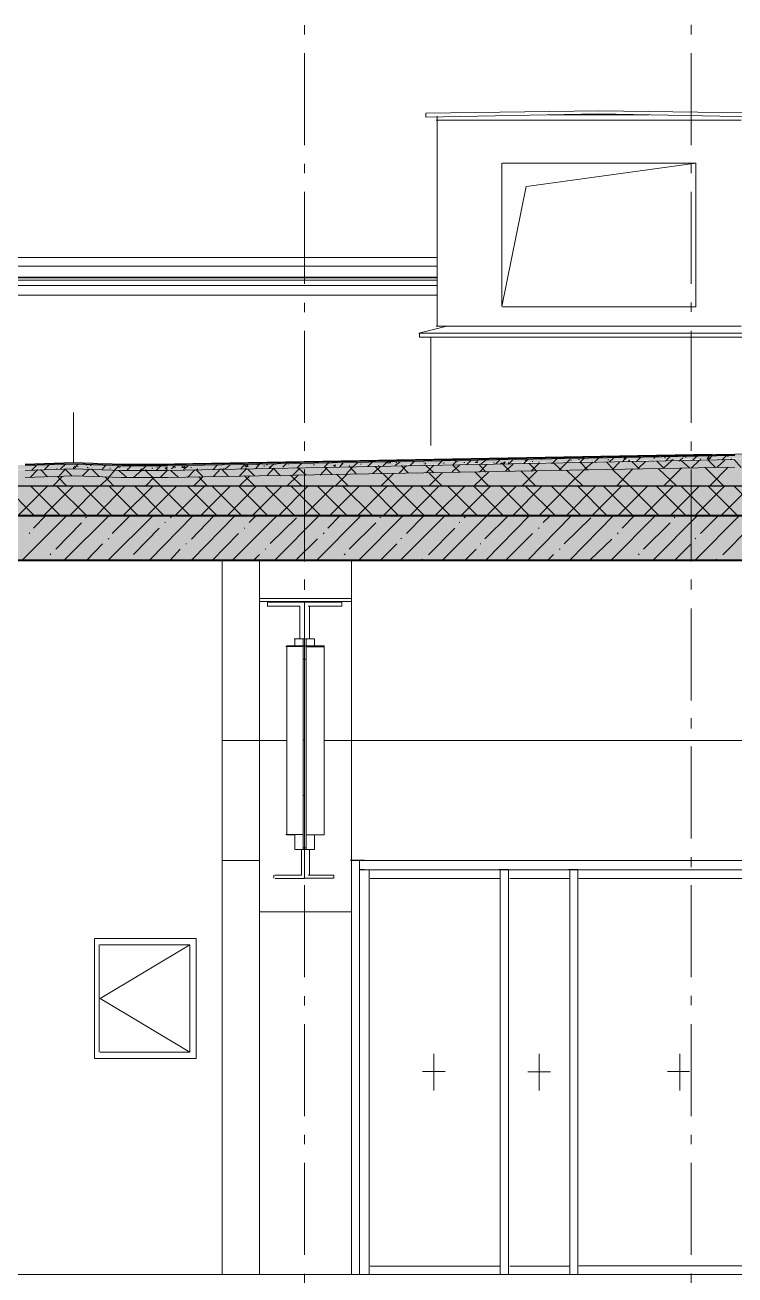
# Model space of a CAD drawing. Header units: millimetres. Extents: x -135211 to 49383, y -8033 to 228499.
# Drawn here: x -33666 to -29813, y 57053 to 63838 of the extents above; entities that cross this region are included whole.
import ezdxf

# ---------------------------------------------------------------- set-up
doc = ezdxf.new("R2010")
doc.units = ezdxf.units.MM
doc.layers.add('PDF _Геометрия', color=7, linetype='Continuous', true_color=0x1d1d1d)
doc.layers.add('PDF _Сплошная заливка', color=7, linetype='Continuous', true_color=0xffffff)

msp = doc.modelspace()

# ---------------------------------------------------------------- hatches: boundary and pattern name
at = {"layer": 'PDF _Сплошная заливка', "transparency": 33554559}
h = msp.add_hatch(color=256, dxfattribs=at)
h.paths.add_polyline_path([(-42196.6, 61619.7), (-42196.6, 61594.3), (-41993.4, 61594.3), (-41587.1, 61585.8), (-41388.1, 61581.6), (-40778.6, 61568.9), (-40579.6, 61564.7), (-39970, 61552), (-39771.1, 61547.7), (-39364.7, 61539.3), (-39165.8, 61535), (-38556.2, 61522.3), (-38357.2, 61518.1), (-37747.7, 61505.4), (-37548.7, 61501.2), (-36939.2, 61488.5), (-36740.2, 61484.2), (-36333.8, 61475.8), (-36134.9, 61471.5), (-35525.3, 61458.8), (-35326.4, 61454.6), (-34716.8, 61441.9), (-34517.8, 61437.7), (-34111.5, 61429.2), (-33620.4, 61425), (-33620.4, 61429.2), (-33273.3, 61429.2), (-33142.1, 61425), (-32896.6, 61420.7), (-32896.6, 61425), (-29442.4, 61492.7), (-29239.2, 61496.9), (-29040.2, 61501.2), (-28837.1, 61505.4), (-28638.1, 61509.6), (-28434.9, 61513.9), (-28236, 61518.1), (-28032.8, 61522.3), (-27833.8, 61526.6), (-27630.6, 61530.8), (-27431.7, 61535), (-27228.5, 61539.3), (-27029.5, 61543.5), (-26830.6, 61543.5), (-26830.6, 61564.7), (-27033.8, 61564.7), (-27863.5, 61547.7), (-28066.6, 61543.5), (-28896.3, 61526.6), (-29099.5, 61522.3), (-30136.6, 61501.2), (-30365.2, 61496.9), (-31529.3, 61475.8), (-31757.9, 61471.5), (-32922, 61450.4), (-33142.1, 61446.1), (-33142.1, 61450.4), (-33273.3, 61454.6), (-33535.8, 61454.6), (-33667, 61450.4), (-33912.5, 61446.1), (-33912.5, 61450.4), (-34111.5, 61454.6), (-34517.8, 61463.1), (-34716.8, 61467.3), (-35326.4, 61480), (-35525.3, 61484.2), (-36134.9, 61496.9), (-36333.8, 61501.2), (-36740.2, 61509.6), (-36939.2, 61513.9), (-37548.7, 61526.6), (-37747.7, 61530.8), (-38357.2, 61543.5), (-38556.2, 61547.7), (-39165.8, 61560.4), (-39364.7, 61564.7), (-39771.1, 61573.1), (-39970, 61577.4), (-40579.6, 61590.1), (-40778.6, 61594.3), (-41388.1, 61607), (-41587.1, 61611.2), (-41993.4, 61619.7)])
h.paths.add_polyline_path([(-47847.8, 61746.7), (-50231.8, 61796.3), (-50483, 61796.3), (-50483, 61772.1), (-50281.8, 61772.1), (-49469, 61755.1), (-49261.6, 61750.9), (-48245.7, 61729.7), (-47648.8, 61717), (-47648.8, 61742.4)])
h = msp.add_hatch(color=256, dxfattribs=at)
h.paths.add_polyline_path([(-42196.6, 61594.3), (-42196.6, 61552), (-41989.2, 61552), (-39500.2, 61501.2), (-39297, 61496.9), (-36807.9, 61446.1), (-36604.7, 61441.9), (-34115.7, 61391.1), (-33912.5, 61386.9), (-33620.4, 61382.6), (-33620.4, 61386.9), (-33510.4, 61391.1), (-33273.3, 61391.1), (-33146.3, 61386.9), (-32896.6, 61382.6), (-32896.6, 61386.9), (-32663.8, 61391.1), (-32435.2, 61395.3), (-32202.4, 61399.6), (-31745.2, 61408), (-31512.4, 61412.3), (-31283.8, 61416.5), (-31051, 61420.7), (-30593.8, 61429.2), (-30361, 61433.4), (-30132.4, 61437.7), (-29899.6, 61441.9), (-29442.4, 61450.4), (-29239.2, 61454.6), (-29040.2, 61458.8), (-28837.1, 61463.1), (-28638.1, 61467.3), (-28434.9, 61471.5), (-28236, 61475.8), (-28032.8, 61480), (-27833.8, 61484.2), (-27630.6, 61488.5), (-27431.7, 61492.7), (-27228.5, 61496.9), (-27029.5, 61501.2), (-26830.6, 61501.2), (-26830.6, 61543.5), (-27021.1, 61543.5), (-30136.6, 61475.8), (-30365.2, 61471.5), (-31529.3, 61450.4), (-31757.9, 61446.1), (-32922, 61425), (-33142.1, 61420.7), (-33142.1, 61425), (-33273.3, 61429.2), (-33535.8, 61429.2), (-33667, 61425), (-33912.5, 61420.7), (-33912.5, 61425), (-34111.5, 61429.2), (-34517.8, 61437.7), (-34716.8, 61441.9), (-35326.4, 61454.6), (-35525.3, 61458.8), (-36134.9, 61471.5), (-36333.8, 61475.8), (-36740.2, 61484.2), (-36939.2, 61488.5), (-37548.7, 61501.2), (-37747.7, 61505.4), (-38357.2, 61518.1), (-38556.2, 61522.3), (-39165.8, 61535), (-39364.7, 61539.3), (-39771.1, 61547.7), (-39970, 61552), (-40579.6, 61564.7), (-40778.6, 61568.9), (-41388.1, 61581.6), (-41587.1, 61585.8), (-41993.4, 61594.3)])
h.paths.add_polyline_path([(-47847.8, 61721.3), (-50232.2, 61771), (-50483, 61771), (-50483, 61734), (-50298.7, 61734), (-49367.4, 61712.8), (-49177, 61708.6), (-48245.7, 61687.4), (-47648.8, 61674.7), (-47648.8, 61717)])
h = msp.add_hatch(color=256, dxfattribs=at)
h.paths.add_polyline_path([(-42196.6, 61552), (-42196.6, 61336.1), (-26830.6, 61336.1), (-26830.6, 61501.2), (-27033.8, 61501.2), (-27863.5, 61484.2), (-28066.6, 61480), (-28896.3, 61463.1), (-29099.5, 61458.8), (-30136.6, 61437.7), (-30365.2, 61433.4), (-31529.3, 61412.3), (-31757.9, 61408), (-32922, 61386.9), (-33146.3, 61382.6), (-33146.3, 61386.9), (-33273.3, 61391.1), (-33535.8, 61391.1), (-33667, 61386.9), (-33912.5, 61382.6), (-33912.5, 61386.9), (-34115.7, 61391.1), (-36604.7, 61441.9), (-36807.9, 61446.1), (-39297, 61496.9), (-39500.2, 61501.2), (-41989.2, 61552)])
h.paths.add_polyline_path([(-49917.7, 61725.5), (-50250.5, 61732.9), (-50483, 61732.9), (-50483, 61336.1), (-47648.8, 61336.1), (-47648.8, 61674.7), (-47835.1, 61679), (-48216.1, 61687.4), (-48402.3, 61691.6), (-48973.8, 61704.3), (-49160, 61708.6), (-49731.5, 61721.3)])
h = msp.add_hatch(color=256, dxfattribs=at)
h.paths.add_polyline_path([(-47648.8, 61175.2), (-47648.8, 61335.9), (-50648.6, 61335.9), (-50648.6, 61175.2)])
h.paths.add_polyline_path([(-26648.6, 61175.2), (-26648.6, 61335.9), (-42196.6, 61335.9), (-42196.6, 61175.2)])
h = msp.add_hatch(color=256, dxfattribs=at)
h.paths.add_polyline_path([(-89594.3, 60933.9), (-89594.3, 61174.9), (-103546, 61174.9), (-103546, 60933.9)])
h.paths.add_polyline_path([(146.8, 60933.9), (146.8, 61174.9), (-22999.7, 61174.9), (-22999.7, 60933.9)])
h.paths.add_polyline_path([(-23351, 60933.9), (-23351, 61174.9), (-26352.2, 61174.9), (-26352.2, 60933.9)])
h.paths.add_polyline_path([(-26398.8, 60933.9), (-26398.8, 61174.9), (-44097.3, 61174.9), (-44097.3, 60933.9)])
h.paths.add_polyline_path([(-45350.3, 60933.9), (-45350.3, 61174.9), (-51128.4, 61174.9), (-51128.4, 60933.9)])
h.paths.add_polyline_path([(-77398.8, 60933.9), (-77398.8, 61174.9), (-79396.8, 61174.9), (-79396.8, 60933.9)])
h.paths.add_polyline_path([(-82897.6, 60933.9), (-82897.6, 61174.9), (-86097.8, 61174.9), (-86097.8, 60933.9)])

# ---------------------------------------------------------------- linework, layer by layer
at = {"layer": 'PDF _Геометрия', "color": 7, "lineweight": 9}
for points in [[(-32148.3, 63786.6), (-32148.3, 63837.4)], [(-30051.3, 63786.9), (-30051.3, 63837.8)], [(-32148.3, 63185.5), (-32148.3, 63685)], [(-30051.3, 63185.9), (-30051.3, 63685.4)], [(-31491, 63359), (-30551.4, 63371.6)], [(-30552.5, 63371.8), (-29612.6, 63359.1), (-29612.6, 63337.9), (-30552.5, 63354.8)], [(-30551.4, 63354.7), (-31491, 63337.8)], [(-31490.2, 63337.6), (-31490.2, 63358.8)], [(-29779.3, 63321.1), (-31434.1, 63321.1)], [(-31428.8, 63342.1), (-31428.8, 63321)], [(-31428.8, 63320.5), (-31428.8, 62202.8)], [(-30825.6, 63350.9), (-30279.4, 63350.9)], [(-32148.3, 63033.1), (-32148.3, 63083.9)], [(-30943.5, 62960.8), (-30024.9, 63087.8), (-31074.5, 63087.8), (-30024.9, 63087.8), (-30024.9, 62308.9), (-31074.5, 62308.9), (-30024.9, 62308.9), (-30024.9, 63087.8)], [(-30051.3, 63033.5), (-30051.3, 63084.2)], [(-32148.3, 62432), (-32148.3, 62931.5)], [(-31077.3, 62309.2), (-30946.2, 62961.2)], [(-30051.3, 62432.4), (-30051.3, 62931.9)], [(-31428.8, 62575.4), (-37939.5, 62575.4)], [(-31428.8, 62528.8), (-37939.5, 62528.8)], [(-31428.8, 62469.5), (-37939.5, 62469.5)], [(-37939.5, 62465.3), (-31428.8, 62465.3)], [(-37939.5, 62452.6), (-31428.8, 62452.6)], [(-32148.3, 62279.6), (-32148.3, 62330.4)], [(-30051.3, 62280), (-30051.3, 62330.7)], [(-32148.3, 61678.5), (-32148.3, 62178)], [(-31528.6, 62165.6), (-31376.1, 62203.7)], [(-31525.3, 62144.1), (-31525.3, 62165.2)], [(-29581.9, 62144), (-29577.5, 62144), (-29577.5, 62165.1), (-29730, 62203.2), (-29577.5, 62165.1), (-29577.5, 62144), (-31524.8, 62144)], [(-31524.8, 62165.1), (-29577.5, 62165.1)], [(-31434.1, 62203.6), (-29779.3, 62203.6)], [(-30051.3, 61678.9), (-30051.3, 62178.3)], [(-31463.9, 61555.3), (-31463.9, 62143.8)], [(-33402.9, 61733.8), (-33402.9, 61462.8), (-33665.6, 61454.4)], [(-42189.5, 61334.9), (-26822.4, 61334.9), (-26822.4, 61500), (-26822.4, 61542.4), (-26822.4, 61563.5), (-26822.4, 61567.8), (-26822.4, 61572), (-29811, 61508.5)], [(-32148.3, 61526.1), (-32148.3, 61576.9)], [(-30051.3, 61526.5), (-30051.3, 61577.2)], [(-29937.2, 61509), (-32955.5, 61453.9)], [(-29814.4, 61509), (-32892.1, 61453.9)], [(-33139.7, 61454.2), (-33402.5, 61462.7)], [(-32894, 61454.2), (-33139.6, 61454.2)], [(-32148.3, 60925), (-32148.3, 61424.5)], [(-30051.3, 60925.3), (-30051.3, 61424.8)], [(-42195, 61175), (-26646.9, 61175), (-26646.9, 61335.9), (-42195, 61335.9)], [(-32701, 60933.8), (-34199.4, 60933.8)], [(-32697.6, 60933.3), (-32595.7, 60933.3), (-32595.7, 57055.6)], [(-32593.1, 60932.8), (-32393.9, 60932.8), (-32393.9, 59954.9), (-32593.1, 59954.9), (-32393.9, 59954.9), (-32393.9, 59747.5)], [(-31894, 59303), (-27190.9, 59303), (-27190.9, 59954.9), (-31894, 59954.9), (-27190.9, 59954.9), (-27190.9, 60932.8), (-27190.9, 57055), (-27241.7, 57055)], [(-27190.9, 60932.8), (-31894, 60932.8)], [(-31893.8, 60932.7), (-31893.8, 59954.8)], [(-32148.3, 60772.6), (-32148.3, 60827.6)], [(-30051.3, 60772.9), (-30051.3, 60828)], [(-31893.8, 60708.3), (-32393.5, 60708.3)], [(-32352.5, 60683.8), (-32174.6, 60683.8), (-32174.6, 60506), (-32204.3, 60506)], [(-32350.1, 60704.6), (-32350.1, 60683.5)], [(-32169.3, 60505.2), (-32148.3, 60505.2), (-32148.3, 60704.2), (-32347.3, 60704.2)], [(-32148.3, 60704.9), (-32152.6, 60704.9)], [(-32148.3, 60704.9), (-32152.6, 60704.9)], [(-32128.5, 60683.9), (-31946.5, 60683.9), (-31946.5, 60705.1), (-32149.6, 60705.1)], [(-32148.3, 60704.9), (-32148.3, 60505.9)], [(-32148.3, 60704.9), (-32148.3, 59955.6)], [(-32148.3, 59954.9), (-32148.3, 60704.2)], [(-32148.3, 60171.5), (-32148.3, 60671)], [(-32143, 60505.1), (-32121.9, 60505.1), (-32121.9, 60682.9)], [(-30051.3, 60171.8), (-30051.3, 60671.4)], [(-32250, 60463.6), (-32157, 60463.6), (-32157, 60395.8), (-32157, 59371.5), (-32157, 59363)], [(-32157, 60463.6), (-32157, 59443.4), (-32250, 59443.4), (-32157, 59443.4), (-32250, 59443.4), (-32157, 59443.4), (-32250, 59443.4)], [(-32247.4, 60467.4), (-32200.9, 60467.4)], [(-32148.3, 60467.1), (-32245.6, 60467.1)], [(-32244.8, 60467), (-32244.8, 59442.5)], [(-32244.8, 60467), (-32244.8, 60462.8)], [(-32244.8, 60467), (-32244.8, 59442.5)], [(-32244.8, 60467), (-32244.8, 60462.8)], [(-32244.8, 60467), (-32244.8, 59442.5)], [(-32244.8, 60467), (-32244.8, 60462.8)], [(-32244.8, 60462.8), (-32244.8, 59442.5)], [(-32244.8, 60462.8), (-32244.8, 59442.5)], [(-32244.8, 60462.8), (-32244.8, 59442.5)], [(-32203.5, 60505.9), (-32157, 60505.9), (-32157, 60467.8)], [(-32200.9, 60505.5), (-32200.9, 60467.4)], [(-32200.9, 60467.4), (-32200.9, 60505.5)], [(-32152.6, 60505.2), (-32148.3, 60505.2)], [(-32148.2, 60505.9), (-32139.5, 60505.9), (-32139.5, 60467.7)], [(-32148.2, 60395.8), (-32139.5, 60395.8), (-32139.5, 60463.5), (-32139.5, 59443.3)], [(-32093.9, 60467.2), (-32043, 60467.2), (-32043, 59442.7), (-32043, 60463), (-32043, 60467.2), (-32144.8, 60467.2), (-32043, 60467.2), (-32043, 60463), (-32136.1, 60463)], [(-32136.1, 59442.7), (-32043, 59442.7), (-32043, 60463), (-32043, 60467.2), (-32144.8, 60467.2), (-32043, 60467.2), (-32043, 59442.7), (-32043, 60467.2), (-32144.8, 60467.2)], [(-32137.8, 60505.6), (-32095.6, 60505.6), (-32095.6, 60467.5), (-32095.6, 60505.6), (-32125.4, 60505.6)], [(-32043, 59442.7), (-32043, 60463)], [(-32152.6, 60395.2), (-32148.3, 60395.2), (-32148.3, 59370.7), (-32152.6, 59370.7), (-32148.3, 59370.7), (-32152.6, 59370.7), (-32148.3, 59370.7), (-32152.6, 59370.7)], [(-32148.3, 59371.4), (-32148.3, 60395.8)], [(-32139.5, 60395.8), (-32139.5, 59371.3), (-32148.2, 59371.3), (-32139.5, 59371.3), (-32148.2, 59371.3), (-32139.5, 59371.3), (-32148.2, 59371.3)], [(-32148.3, 60019.1), (-32148.3, 60074.1)], [(-30051.3, 60019.5), (-30051.3, 60074.5)], [(-32393.9, 59303), (-32393.9, 59954.9)], [(-32393.5, 59023.5), (-31893.8, 59023.5), (-31893.8, 57055), (-31893.8, 59226.7), (-31893.8, 59302.9), (-31893.8, 59954.8), (-32041.7, 59954.8)], [(-32392.8, 59954.7), (-32244.8, 59954.7)], [(-32148.3, 59955.6), (-32152.6, 59955.6)], [(-32148.3, 59955.6), (-32152.6, 59955.6)], [(-32148.3, 59955.6), (-32148.3, 59655)], [(-32148.3, 59655), (-32148.3, 59955.6)], [(-32148.3, 59955.6), (-32148.3, 59655)], [(-32148.3, 59655), (-32148.3, 59955.6)], [(-32148.3, 59422.2), (-32148.3, 59921.7)], [(-30051.3, 59422.6), (-30051.3, 59922.1)], [(-32148.3, 59362.9), (-32148.3, 59206.3), (-32148.3, 59655), (-32148.3, 59748.1), (-32148.3, 59655), (-32152.6, 59655), (-32148.3, 59655), (-32152.6, 59655), (-32148.3, 59655), (-32152.6, 59655)], [(-32148.3, 59747.5), (-32148.3, 59654.3)], [(-32148.3, 59747.5), (-32148.3, 59654.3)], [(-32148.3, 59205.6), (-32148.3, 59654.3)], [(-32247.4, 59443), (-32200.9, 59443)], [(-32244.8, 59442.5), (-32244.8, 59442.5)], [(-32244.8, 59442.5), (-32244.8, 59442.5)], [(-32244.8, 59442.5), (-32244.8, 59442.5)], [(-32244.8, 59442.5), (-32244.8, 59442.5)], [(-32244.8, 59442.5), (-32244.8, 59442.5)], [(-32200.9, 59443), (-32200.9, 59362.5)], [(-32200.9, 59362.5), (-32200.9, 59443)], [(-32043, 59442.7), (-32136.1, 59442.7)], [(-32043, 59442.7), (-32136.1, 59442.7)], [(-32136.1, 59442.7), (-32043, 59442.7)], [(-32043, 59442.7), (-32136.1, 59442.7)], [(-32093.9, 59442.7), (-32043, 59442.7)], [(-32043, 59442.7), (-32043, 59442.7)], [(-32043, 59442.7), (-32043, 59442.7)], [(-32043, 59442.7), (-32043, 59442.7)], [(-32043, 59442.7), (-32043, 59442.7)], [(-32043, 59442.7), (-32043, 59442.7)], [(-32139.5, 59371.3), (-32139.5, 59362.9), (-32148.2, 59362.9)], [(-32165.8, 59362.3), (-32199.9, 59362.3), (-32165.8, 59362.3), (-32165.8, 59222.6), (-32309.6, 59222.6)], [(-32308.8, 59205.6), (-32148.3, 59205.6), (-32148.3, 59362.2), (-32165, 59362.2)], [(-32148.3, 59362.2), (-32152.6, 59362.2)], [(-32148.3, 59265.5), (-32148.3, 59320.6)], [(-32121.9, 59222.3), (-32121.9, 59362.1), (-32143, 59362.1)], [(-31900.9, 59304), (-31849.9, 59304), (-31849.9, 59227.8), (-31849.9, 57056.2), (-31900.9, 57056.2)], [(-31849.9, 59304), (-31849.9, 59253.2), (-31849.9, 57056.2)], [(-31823.6, 59303.9), (-31849.1, 59303.9)], [(-31060.3, 59303), (-31817.9, 59303)], [(-30683, 59302.9), (-31059.8, 59302.9)], [(-29542.4, 59303.3), (-30685.2, 59303.3)], [(-30051.3, 59266), (-30051.3, 59321)], [(-31849.1, 59253.1), (-31823.6, 59253.1)], [(-31797.3, 59206.3), (-31797.3, 59252.9), (-31848.3, 59252.9)], [(-31817.9, 59252.1), (-31060.3, 59252.1)], [(-31797.3, 59252.9), (-31797.3, 57055.9)], [(-31793.3, 59252.3), (-31086.6, 59252.3), (-31086.6, 59205.7), (-31793.3, 59205.7)], [(-31042.7, 59206.9), (-31042.7, 59253.4), (-31093.5, 59253.4)], [(-31086.6, 59252.3), (-31086.6, 57055.2)], [(-31059.8, 59252.1), (-30683, 59252.1)], [(-31042.7, 59253.4), (-31042.7, 57056.5)], [(-31035, 59205.6), (-30709.3, 59205.6), (-30709.3, 59252.2), (-30709.3, 59226.8), (-30709.3, 57055.1), (-30709.3, 57101.7), (-31035, 57101.7)], [(-31035, 59252.2), (-30709.3, 59252.2)], [(-30665.4, 59206.8), (-30665.4, 59253.3), (-30716.4, 59253.3)], [(-30685.2, 59252.5), (-29542.4, 59252.5)], [(-30665.4, 59253.3), (-30665.4, 59227.9), (-30665.4, 57056.4)], [(-30661, 59252.6), (-29568.7, 59252.6), (-29568.7, 59206), (-30661, 59206)], [(-32315, 59223.5), (-32315, 59206.6)], [(-32152.6, 59206.3), (-32148.3, 59206.3)], [(-32151.2, 59206.8), (-31990.3, 59206.8), (-31990.3, 59223.7), (-32130, 59223.7)], [(-32148.3, 58668.7), (-32148.3, 59168.2)], [(-30051.3, 58669.1), (-30051.3, 59168.6)], [(-33288.9, 58228), (-33288.9, 58880)], [(-33286.6, 58879.5), (-32736.1, 58879.5), (-32736.1, 58227.6), (-33286.6, 58227.6)], [(-33262.6, 58846.6), (-33262.6, 58262.5)], [(-33258, 58261.7), (-32771.2, 58261.7), (-32771.2, 58845.9), (-33258, 58845.9), (-32771.2, 58845.9), (-33258, 58845.9)], [(-32771.2, 58261.7), (-32771.2, 58845.9)], [(-32148.3, 58516.3), (-32148.3, 58567)], [(-30051.3, 58516.7), (-30051.3, 58567.5)], [(-32148.3, 57915.2), (-32148.3, 58414.7)], [(-30051.3, 57915.6), (-30051.3, 58415.2)], [(-31446.3, 58254), (-31446.3, 58055)], [(-30876, 58254.2), (-30876, 58055.2)], [(-30112.7, 58253.2), (-30112.7, 58054.2)], [(-31508, 58156.9), (-31384.9, 58156.9)], [(-30937.1, 58156.4), (-30814.6, 58156.4)], [(-30178.4, 58156.9), (-30060, 58156.9)], [(-32148.3, 57762.8), (-32148.3, 57813.6)], [(-30051.3, 57763.2), (-30051.3, 57814.1)], [(-32148.3, 57161.6), (-32148.3, 57661.2)], [(-30051.3, 57162.2), (-30051.3, 57661.7)], [(-32148.3, 57009.2), (-32148.3, 57060)], [(-31848.3, 57055.9), (-31797.3, 57055.9), (-31797.3, 57102.5)], [(-31793.3, 57101.8), (-31086.6, 57101.8), (-31086.6, 57055.2), (-31793.3, 57055.2)], [(-31093.5, 57056.5), (-31042.7, 57056.5), (-31042.7, 57103)], [(-30716.4, 57056.4), (-30665.4, 57056.4), (-30665.4, 57102.9)], [(-30661, 57102.1), (-29568.7, 57102.1), (-29568.7, 57055.5), (-30661, 57055.5)], [(-30051.3, 57009.8), (-30051.3, 57060.5)], [(-37342.6, 57055.1), (-26594.3, 57055.1), (-26594.3, 56974.6), (-37342.6, 56974.6)], [(-30709.3, 57055.1), (-31035, 57055.1)]]:
    msp.add_lwpolyline(points, dxfattribs=at)
for points in [[(-31077.8, 63088.2), (-31077.8, 62309.3)], [(-37939.5, 62423), (-31428.8, 62423)], [(-37939.5, 62372.2), (-31428.8, 62372.2)], [(-32393.5, 60725.3), (-31893.8, 60725.3)], [(-32152.6, 60704.9), (-32148.3, 60704.9)], [(-32152.6, 60704.9), (-32148.3, 60704.9)], [(-32247.4, 60467.4), (-32200.9, 60467.4)], [(-32247.4, 60467.4), (-32200.9, 60467.4)], [(-32148.3, 60467.1), (-32245.6, 60467.1)], [(-32148.3, 60467.1), (-32245.6, 60467.1)], [(-32244.8, 59442.5), (-32244.8, 60462.8), (-32244.8, 60467)], [(-32244.8, 59442.5), (-32244.8, 60462.8), (-32244.8, 60467)], [(-32043, 60463), (-32043, 60467.2), (-32093.9, 60467.2), (-32043, 60467.2), (-32043, 59442.7), (-32093.9, 59442.7), (-32043, 59442.7)], [(-32043, 60463), (-32043, 60467.2), (-32093.9, 60467.2), (-32043, 60467.2), (-32043, 59442.7)], [(-32148.3, 59654.3), (-32148.3, 59954.9)], [(-32148.3, 59654.3), (-32148.3, 59954.9)], [(-32148.3, 59655), (-32148.3, 59748.1)], [(-32148.3, 59655), (-32148.3, 59748.1)], [(-32148.3, 59747.5), (-32148.3, 59654.3)], [(-32148.3, 59747.5), (-32148.3, 59654.3)], [(-32247.4, 59443), (-32200.9, 59443)], [(-32247.4, 59443), (-32200.9, 59443)], [(-32095.6, 59362.6), (-32095.6, 59443.1), (-32095.6, 59362.6), (-32125.4, 59362.6)], [(-32093.9, 59442.7), (-32043, 59442.7)], [(-32593.1, 59303), (-32393.9, 59303), (-32393.9, 59023.6), (-32393.9, 57055.1), (-32393.9, 59303)], [(-32148.3, 59206.3), (-32152.6, 59206.3)], [(-32148.3, 59206.3), (-32152.6, 59206.3)], [(-33262.6, 58262.5), (-33262.6, 58846.6)], [(-32771.2, 58261.7), (-32771.2, 58845.9), (-33258, 58553.7), (-32771.2, 58261.7), (-33258, 58261.7)]]:
    msp.add_lwpolyline(points, close=True, dxfattribs=at)
at = {"layer": 'PDF _Геометрия', "color": 7, "lineweight": 20}
for points in [[(-29814.4, 61504.7), (-32892.1, 61449.7)], [(-29814.4, 61500.5), (-32892.1, 61445.5)], [(-29814.4, 61479.4), (-32892.1, 61420)], [(-33402.9, 61458.6), (-33665.6, 61450.2)], [(-33402.9, 61454.4), (-33665.6, 61445.9)], [(-33402.9, 61429), (-33665.6, 61420.5)], [(-33139.7, 61450), (-33402.5, 61458.5)], [(-33139.7, 61445.8), (-33402.5, 61454.2)], [(-33139.7, 61420.4), (-33402.5, 61428.9)], [(-32894, 61450), (-33139.6, 61450)], [(-32894, 61445.8), (-33139.6, 61445.8)], [(-32894, 61420.4), (-33139.6, 61420.4)], [(-29814.4, 61437), (-32892.1, 61382)], [(-33402.9, 61390.9), (-33665.6, 61382.4)], [(-33139.7, 61381.7), (-33398.2, 61390.1)], [(-32894, 61382.3), (-33143.9, 61382.3)], [(-42195, 61175), (-26646.9, 61175)]]:
    msp.add_lwpolyline(points, dxfattribs=at)
at = {"layer": 'PDF _Геометрия', "lineweight": 9}
for points in [[(-31577.2, 61445.7), (-31551.6, 61471.1)], [(-31472.7, 61470.7), (-31472.7, 61470.7)], [(-31423.7, 61450.4), (-31402.5, 61471.6)], [(-31344.8, 61450), (-31323.5, 61471.1)], [(-31341, 61474.8), (-31332.3, 61474.8)], [(-31332.3, 61474.8), (-31332.3, 61474.8)], [(-31332.2, 61475.4), (-31323.5, 61466.9)], [(-31319.1, 61466.2), (-31314.7, 61474.8)], [(-31270.2, 61450.2), (-31244.5, 61475.6)], [(-31221.9, 61462.7), (-31209.4, 61462.7), (-31213.8, 61475.4)], [(-31218.2, 61462.1), (-31209.4, 61474.8)], [(-31213.8, 61470.6), (-31209.4, 61470.6)], [(-31191.2, 61454), (-31165.6, 61475.2)], [(-31112.3, 61453.6), (-31086.6, 61479.1)], [(-31042.1, 61454.5), (-31016.4, 61479.9)], [(-30958.8, 61458.3), (-30937.4, 61479.5)], [(-30950.6, 61474.7), (-30946.2, 61474.7)], [(-30911.1, 61470.9), (-30911.1, 61466.7)], [(-30866.6, 61479.7), (-30858.5, 61483.9)], [(-30804.6, 61458.2), (-30779.5, 61483.5)], [(-30726.3, 61462), (-30709.3, 61479)], [(-30704.9, 61475.3), (-30700.5, 61475.3)], [(-30661.1, 61479.9), (-30656.7, 61479.9)], [(-30655.5, 61462.8), (-30630.3, 61488.2)], [(-30576.6, 61462.5), (-30551.4, 61487.9)], [(-30568.9, 61487.3), (-30568.9, 61487.3)], [(-30568.9, 61487.3), (-30568.9, 61487.3)], [(-30503.1, 61475.5), (-30498.7, 61479.7)], [(-30493.8, 61466.3), (-30472.4, 61487.4)], [(-30423.7, 61467.1), (-30402.2, 61492.6)], [(-30411, 61484.1), (-30419.2, 61488.4), (-30411, 61492.6)], [(-30406.6, 61483.5), (-30402.2, 61491.9), (-30406.6, 61487.7)], [(-30392.9, 61467), (-30384.7, 61475.6), (-30384.7, 61467)], [(-30348.5, 61467.3), (-30323.3, 61492.7)], [(-30339.2, 61428.5), (-30296.9, 61470.9)], [(-30296.9, 61470.9), (-30296.9, 61470.9)], [(-30288.2, 61492.6), (-30288.2, 61492.6)], [(-30266.3, 61470.7), (-30261.8, 61470.7)], [(-30257.5, 61471.2), (-30253.1, 61471.2)], [(-30252.5, 61483.9), (-30244.3, 61496.6)], [(-30200.4, 61433.5), (-30238.3, 61471.6)], [(-30161, 61475.6), (-30156.5, 61471.3), (-30198.9, 61433.3)], [(-30191.6, 61492.1), (-30191.6, 61487.9), (-30196.1, 61487.9)], [(-30190.6, 61470.8), (-30165.3, 61496.2)], [(-30182.9, 61478.7), (-30182.9, 61478.7)], [(-30160.4, 61475.5), (-30147.8, 61479.8), (-30152.2, 61471.3)], [(-30116.6, 61471.1), (-30103.9, 61483.8)], [(-30060, 61433.4), (-30102.4, 61471.5)], [(-30099.6, 61488), (-30095.1, 61483.8)], [(-30095.1, 61496.4), (-30095.1, 61496.4)], [(-30094.6, 61496.4), (-30086.4, 61496.4)], [(-30086.4, 61496.4), (-30086.4, 61496.4)], [(-30082, 61492.7), (-30077.6, 61492.7)], [(-30049.8, 61432.5), (-30007.4, 61474.8)], [(-30042.5, 61479.2), (-30042.5, 61479.2)], [(-30041.5, 61475.5), (-30016.2, 61500.9)], [(-30003, 61483.3), (-29998.6, 61479.1)], [(-29958.1, 61475.1), (-29937.2, 61500.5)], [(-29919.6, 61436.9), (-29957.7, 61475)], [(-29954.7, 61492.1), (-29954.7, 61492.1)], [(-29950.4, 61484.2), (-29946, 61484.2)], [(-29909.5, 61437.3), (-29867, 61475.4)], [(-29906.5, 61479.2), (-29902.1, 61479.2)], [(-29883.6, 61475.3), (-29858.2, 61500.7)], [(-29853.9, 61500.7), (-29849.5, 61496.4)], [(-29840.7, 61500.6), (-29840.7, 61500.6)], [(-29836.3, 61479.4), (-29831.9, 61483.7), (-29831.9, 61479.4)], [(-29779.3, 61436.8), (-29817.3, 61479.2)], [(-33638.1, 61382.2), (-33596, 61424.5)], [(-33630.4, 61419.7), (-33604.7, 61445.1)], [(-33543.3, 61386.1), (-33581.2, 61424.2)], [(-33560.2, 61424.8), (-33534.6, 61450.2)], [(-33495, 61428.8), (-33490.7, 61428.8)], [(-33490.7, 61445.8), (-33490.7, 61445.8)], [(-33484.8, 61385.6), (-33446.8, 61427.9)], [(-33472.5, 61427.9), (-33446.8, 61453.3)], [(-33411.7, 61390.9), (-33449.7, 61429)], [(-33411.7, 61454.4), (-33411.7, 61454.4)], [(-33411.7, 61454.4), (-33411.7, 61454.4)], [(-33402.9, 61433.2), (-33402.9, 61437.4)], [(-33401.7, 61428.9), (-33376.6, 61454.2)], [(-33398.5, 61441.6), (-33394.2, 61441.6)], [(-33380.9, 61440.9), (-33376.6, 61440.9)], [(-33353.2, 61391), (-33315.2, 61429.1)], [(-33337, 61449.8), (-33332.8, 61449.8)], [(-33328.3, 61433.4), (-33324, 61437.6)], [(-33310.7, 61450.3), (-33306.4, 61450.3)], [(-33310.7, 61445.4), (-33306.4, 61449.6)], [(-33262.6, 61386.5), (-33304.9, 61428.9)], [(-33297.7, 61436.9), (-33297.7, 61436.9)], [(-33248.9, 61423.8), (-33227.5, 61449.3)], [(-33212.9, 61382.5), (-33174.8, 61424.8)], [(-33205.4, 61432.8), (-33201.1, 61432.8)], [(-33178.1, 61424.1), (-33157.3, 61445.3), (-33161.6, 61445.3)], [(-33165.9, 61445.9), (-33157.3, 61437.4)], [(-33113.4, 61381.6), (-33155.8, 61419.6)], [(-33152.8, 61436.7), (-33148.5, 61445.2)], [(-33112.3, 61420.8), (-33087.1, 61446.1)], [(-33108.9, 61428.1), (-33104.6, 61428.1)], [(-33095.9, 61441.3), (-33095.9, 61437.1)], [(-33076.8, 61382.4), (-33034.4, 61420.4)], [(-33038.7, 61424.1), (-33034.4, 61428.3)], [(-33033.3, 61420.3), (-33008.1, 61445.7)], [(-33012.4, 61424), (-33008.1, 61424)], [(-32973, 61381.5), (-33011.1, 61419.5)], [(-32977.3, 61432.2), (-32973, 61432.2)], [(-32955.5, 61445.5), (-32955.5, 61445.5)], [(-32954.4, 61419.9), (-32929.1, 61445.3)], [(-32951, 61437), (-32946.7, 61437)], [(-32937.9, 61437.5), (-32937.9, 61437.5)], [(-32932.2, 61382.3), (-32894, 61420.4)], [(-32924.7, 61420.5), (-32920.4, 61420.5)], [(-32907, 61433.1), (-32894, 61437.3), (-32898.4, 61424.6)], [(-32902.7, 61432.5), (-32894, 61424)], [(-32832.6, 61382), (-32875.1, 61420.1)], [(-32871.1, 61428), (-32850.2, 61444.9)], [(-32867.7, 61445.6), (-32867.7, 61445.6)], [(-32863.3, 61441.3), (-32859, 61441.3)], [(-32850.2, 61437.7), (-32850.2, 61433.5)], [(-32814.9, 61436.9), (-32806.3, 61445.3)], [(-32814.2, 61436.8), (-32797.5, 61436.8), (-32801.8, 61445.3)], [(-32805.2, 61424.7), (-32780, 61445.8)], [(-32783.1, 61381.5), (-32744.9, 61423.9)], [(-32766.8, 61436.6), (-32762.4, 61436.6)], [(-32701, 61386.8), (-32739.3, 61424.9)], [(-32731.7, 61425), (-32727.3, 61429.2)], [(-32709.8, 61441.2), (-32709.8, 61441.2)], [(-32674.7, 61433.2), (-32674.7, 61433.2)], [(-32647.4, 61423.8), (-32622.1, 61449.2)], [(-32642.8, 61386.2), (-32604.5, 61428.6)], [(-32560.6, 61386.6), (-32598.9, 61429)], [(-32591.3, 61429.1), (-32587, 61429.1)], [(-32582.5, 61429.1), (-32578.2, 61429.1)], [(-32577.2, 61429), (-32551.9, 61450.1)], [(-32502.4, 61391), (-32464.1, 61429.1)], [(-32493.9, 61428.5), (-32472.9, 61453.9)], [(-32490.4, 61440.7), (-32490.4, 61440.7)], [(-32472.8, 61441.8), (-32464.1, 61450.3)], [(-32468.4, 61432.7), (-32464.1, 61432.7)], [(-32468.3, 61441.1), (-32455.3, 61441.1), (-32459.7, 61449.6)], [(-32420.3, 61390.8), (-32458.6, 61428.9)], [(-32415, 61428.1), (-32393.9, 61453.5)], [(-32407, 61450), (-32402.7, 61454.2)], [(-32367.6, 61446.2), (-32367.6, 61441.9)], [(-32354.4, 61449.7), (-32350.1, 61449.7)], [(-32353.3, 61390.3), (-32315, 61432.6)], [(-32341.2, 61432.7), (-32332.5, 61441.1)], [(-32340.3, 61432.6), (-32315, 61453.8)], [(-32332.5, 61433.3), (-32336.8, 61441.8)], [(-32279.9, 61390.7), (-32318.3, 61433)], [(-32310.5, 61453.7), (-32306.2, 61453.7)], [(-32265.8, 61437.7), (-32244.8, 61458.8)], [(-32244.7, 61458.2), (-32236, 61454), (-32236, 61458.2)], [(-32212.4, 61395), (-32174.6, 61433.1)], [(-32191.2, 61433), (-32165.8, 61458.5)], [(-32139.5, 61394.8), (-32181.6, 61432.9)], [(-32100, 61449.6), (-32095.6, 61449.6)], [(-32063.3, 61394.2), (-32025.4, 61436.6)], [(-32042.1, 61437.8), (-32016.6, 61463.2)], [(-32038.5, 61440.9), (-32034.2, 61445.1)], [(-31999.1, 61398.4), (-32037, 61436.4)], [(-31994, 61446.1), (-31981.5, 61450.3), (-31985.9, 61441.8)], [(-31990.2, 61445.4), (-31981.5, 61441.2)], [(-31958.8, 61437.4), (-31937.7, 61462.8)], [(-31946.5, 61453.7), (-31946.5, 61457.9)], [(-31923, 61399), (-31885, 61441.3)], [(-31906.9, 61445), (-31902.6, 61445)], [(-31867.5, 61399.5), (-31905.4, 61441.8)], [(-31884.2, 61441.8), (-31858.7, 61463)], [(-31845.5, 61454.4), (-31841.2, 61454.4)], [(-31805.3, 61441.4), (-31779.7, 61466.8)], [(-31778.2, 61403.1), (-31735.9, 61441.2)], [(-31727.1, 61403.7), (-31765.1, 61441.8)], [(-31749, 61445.5), (-31744.6, 61445.5)], [(-31665.7, 61403.3), (-31733.6, 61335.6)], [(-31726.3, 61441), (-31700.8, 61466.4)], [(-31656.9, 61335.6), (-31724.8, 61403.3)], [(-31705.1, 61462.8), (-31700.8, 61467)], [(-31700, 61462.1), (-31683.2, 61462.1), (-31683.2, 61466.3)], [(-31656.1, 61446.1), (-31630.6, 61467.2)], [(-31652.5, 61463.1), (-31648.1, 61463.1)], [(-31637.9, 61403.6), (-31595.5, 61445.9)], [(-31586.7, 61407.8), (-31624.7, 61445.9)], [(-31586.7, 61445.3), (-31586.7, 61445.3)], [(-31499, 61458.8), (-31499, 61462.9)], [(-31494.6, 61454.4), (-31490.2, 61458.7)], [(-31488.8, 61407.1), (-31446.3, 61449.4)], [(-31446.3, 61407.7), (-31488.8, 61445.8)], [(-31402.5, 61335.5), (-31474.3, 61407.4)], [(-31402.5, 61406.9), (-31474.3, 61334.9)], [(-31393.7, 61462.4), (-31393.7, 61458.2)], [(-31348.5, 61411.8), (-31305.9, 61449.9)], [(-31305.9, 61411.2), (-31344.1, 61449.3)], [(-31323.5, 61457.9), (-31323.5, 61457.9)], [(-31305.9, 61466.2), (-31305.9, 61466.2)], [(-31284, 61462.5), (-31279.6, 61462.5)], [(-31148, 61412.2), (-31228.2, 61336.1)], [(-31148, 61335.4), (-31224.4, 61411.6)], [(-31213.8, 61466.4), (-31209.4, 61462.1)], [(-31165.6, 61411.1), (-31203.7, 61453.4)], [(-31199.4, 61411.1), (-31156.8, 61453.4)], [(-31121.7, 61462.9), (-31121.7, 61458.6)], [(-31086.6, 61453.6), (-31077.8, 61462.1), (-31077.8, 61453.6)], [(-31077.8, 61458.4), (-31069, 61454.2)], [(-31072.8, 61457.8), (-31060.3, 61466.2), (-31064.7, 61453.5)], [(-31034, 61416.5), (-31072.2, 61454.6)], [(-31059, 61415.8), (-31016.4, 61453.9)], [(-31042.7, 61458.3), (-31042.7, 61462.5)], [(-31025.2, 61458.2), (-31025.2, 61453.9)], [(-30893.6, 61335.4), (-30973.9, 61415.8)], [(-30884.8, 61420), (-30969.5, 61335.3)], [(-30893.6, 61420.6), (-30931.9, 61458.7)], [(-30918.1, 61416.3), (-30876, 61458.6)], [(-30876, 61462.2), (-30876, 61466.5)], [(-30810.2, 61457.7), (-30805.8, 61461.9)], [(-30753.2, 61420.5), (-30795.3, 61458.6)], [(-30769, 61419.8), (-30726.9, 61462.1)], [(-30639.1, 61335.9), (-30727.8, 61420.6)], [(-30630.3, 61424.8), (-30719.1, 61335.8)], [(-30612.8, 61424.1), (-30651.2, 61462.2)], [(-30628.7, 61424.5), (-30586.5, 61462.6)], [(-30590.9, 61462.6), (-30586.5, 61466.8)], [(-30472.4, 61424), (-30510.2, 61466.3)], [(-30479.6, 61423.8), (-30437.3, 61466.1)], [(-30384.7, 61335.8), (-30478, 61424.7)], [(-30367.1, 61428.3), (-30456.1, 61335.1)], [(-30332, 61428.1), (-30369.9, 61466.2)], [(-30130.2, 61335.8), (-30227.6, 61428.9)], [(-30103.9, 61432.4), (-30201.3, 61335)], [(-29875.8, 61335.7), (-29977.2, 61437.3)], [(-29849.5, 61437.2), (-29950.9, 61335.5)], [(-33613.5, 61174.2), (-33774.2, 61335.1)], [(-33704.1, 61174.5), (-33543.3, 61335.3)], [(-33473.1, 61174.1), (-33634.1, 61334.9)], [(-33564, 61175), (-33402.9, 61335.8)], [(-33464.4, 61386.3), (-33515.1, 61335.5)], [(-33332.8, 61174.6), (-33493.9, 61335.5)], [(-33438, 61335.4), (-33488.8, 61386.2)], [(-33423.2, 61174.8), (-33262.6, 61335.7)], [(-33192.4, 61174.5), (-33353.1, 61335.4)], [(-33278.7, 61174.8), (-33122.2, 61335.6)], [(-33209.9, 61382), (-33260.8, 61335.5)], [(-33183.6, 61335.3), (-33230.2, 61386.1)], [(-33052, 61174.4), (-33208.7, 61335.3)], [(-33134.1, 61174), (-32973, 61334.8)], [(-32911.6, 61174.9), (-33072.2, 61335.8)], [(-32964.2, 61382.6), (-33011, 61336.1)], [(-33002.1, 61175.2), (-32841.4, 61336.1)], [(-32929.1, 61335.3), (-32975.9, 61381.9)], [(-32771.2, 61174.8), (-32932, 61335.7)], [(-32853.2, 61174.4), (-32692.2, 61335.3)], [(-32622.1, 61174.1), (-32783.1, 61334.9)], [(-32701, 61386.1), (-32751.6, 61335.3)], [(-32674.7, 61335.2), (-32721.6, 61386)], [(-32713, 61174.3), (-32551.9, 61335.2)], [(-32490.4, 61175.2), (-32651.1, 61336.1)], [(-32567.9, 61174.2), (-32411.5, 61335.1)], [(-32350.1, 61175.1), (-32506.6, 61336)], [(-32446.6, 61390.9), (-32501.6, 61335.9)], [(-32420.3, 61335.8), (-32475.3, 61390.8)], [(-32432.1, 61174.8), (-32271.1, 61335.6)], [(-32200.9, 61174.4), (-32362, 61335.3)], [(-32287.6, 61174.6), (-32130.7, 61335.5)], [(-32183.4, 61395), (-32242.8, 61335.8)], [(-32165.8, 61335.7), (-32225.3, 61394.9)], [(-32060.5, 61174.3), (-32221.2, 61335.1)], [(-32151.2, 61175.1), (-31990.3, 61336)], [(-31920.1, 61174.8), (-32081.1, 61335.6)], [(-32011, 61175.1), (-31849.9, 61335.9)], [(-31920.1, 61398.5), (-31983.5, 61335)], [(-31911.4, 61335.6), (-31974.7, 61399.1)], [(-31779.7, 61174.7), (-31940.9, 61335.5)], [(-31861.4, 61174.3), (-31700.8, 61335.2)], [(-31639.4, 61174.6), (-31795.8, 61335.5)], [(-31721.3, 61174.2), (-31560.4, 61335.1)], [(-31596.3, 61077.8), (-31499, 61175.1), (-31660, 61336)], [(-31576.7, 61174.1), (-31420, 61335)], [(-31358.6, 61175), (-31519.2, 61335.9)], [(-31440.3, 61174.6), (-31279.6, 61335.5)], [(-31209.4, 61174.3), (-31370.3, 61335.1)], [(-31300.2, 61174.5), (-31139.2, 61335.4)], [(-31069, 61174.2), (-31230.1, 61335)], [(-31160, 61175), (-30998.9, 61335.9)], [(-30928.7, 61174), (-31085.5, 61334.9)], [(-31019.2, 61174.9), (-30858.5, 61335.8)], [(-30788.3, 61174.6), (-30949.1, 61335.4)], [(-30874.7, 61174.8), (-30718.1, 61335.7)], [(-30647.9, 61174.4), (-30809, 61335.3)], [(-30729.5, 61174.1), (-30568.9, 61334.9)], [(-30507.5, 61175), (-30668.2, 61335.8)], [(-30589.3, 61173.9), (-30428.5, 61334.9)], [(-30367.1, 61174.9), (-30528, 61335.7)], [(-30449.2, 61174.4), (-30288.2, 61335.3)], [(-30226.7, 61174.8), (-30383.4, 61335.6)], [(-30308.4, 61174.4), (-30147.8, 61335.2)], [(-30077.6, 61174), (-30238.3, 61334.9)], [(-30163.8, 61174.3), (-30007.4, 61335.2)], [(-29946, 61175.2), (-30106.9, 61336)], [(-30028, 61174.8), (-29867, 61335.6)], [(-29796.8, 61174.4), (-29958, 61335.3)], [(-29887.2, 61174.7), (-29726.6, 61335.6)], [(-29656.4, 61174.3), (-29817.2, 61335.2)], [(-33679.2, 60933.9), (-33438, 61175.1)], [(-33620, 61107.4), (-33552.1, 61175.1)], [(-33498.7, 60992.1), (-33359.1, 61136)], [(-33451, 60933.9), (-33209.9, 61175.2)], [(-33337, 61162.6), (-33332.8, 61166.8)], [(-33214.1, 60932.7), (-32973, 61174)], [(-33193.5, 61077.9), (-33095.9, 61175.3)], [(-32990.9, 60933.5), (-32753.7, 61174.7)], [(-32907.1, 61136.8), (-32902.8, 61136.8)], [(-32876.3, 61162), (-32867.7, 61174.7)], [(-32762.7, 60933.5), (-32525.5, 61174.8)], [(-32762.4, 61047.8), (-32639.6, 61174.7)], [(-32538.9, 60933.6), (-32297.4, 61174.9)], [(-32449.8, 61136.7), (-32411.5, 61174.9)], [(-32335.9, 61022.6), (-32192.1, 61162.2)], [(-32310.7, 60933.7), (-32069.3, 61175)], [(-32082.5, 60933.8), (-31841.2, 61175)], [(-32022.9, 61107.3), (-31955.2, 61175)], [(-31906, 60992.5), (-31762.2, 61136.5)], [(-31854.2, 60933.8), (-31613, 61175.1)], [(-31740.2, 61162.4), (-31735.9, 61166.6)], [(-31626, 60933.9), (-31384.9, 61175.1)], [(-31397.8, 60933.9), (-31156.8, 61175.2)], [(-31310.3, 61136.7), (-31305.9, 61136.7)], [(-31283.4, 61162.5), (-31270.9, 61175.2)], [(-31170, 61048.3), (-31042.7, 61175.3)], [(-31165.8, 60933.4), (-30928.7, 61174.7)], [(-30937.6, 60933.4), (-30700.5, 61174.7)], [(-30852.9, 61136.6), (-30814.6, 61174.7)], [(-30739.4, 61022.4), (-30595.3, 61162.1)], [(-30709.4, 60933.5), (-30472.4, 61174.8)], [(-30485.6, 60933.6), (-30244.3, 61174.9)], [(-30425.9, 61107.1), (-30358.4, 61174.8)], [(-30309.5, 60992.4), (-30165.3, 61136.4)], [(-30257.4, 60933.7), (-30016.2, 61174.9)], [(-30143.4, 61162.2), (-30139, 61166.5)], [(-30029.1, 60933.7), (-29788, 61175)], [(-29999.7, 61077.6), (-29902.1, 61175)], [(-33644.1, 61077), (-33639.8, 61081.2)], [(-33077.6, 60963.4), (-32937.9, 61107.4)], [(-32647.6, 60933.4), (-32508, 61077.4)], [(-32477.2, 61106.8), (-32472.9, 61106.8)], [(-32047.3, 61076.8), (-32043, 61081)], [(-31476, 60962.6), (-31332.3, 61106.5)], [(-31054.8, 60933.9), (-30911.1, 61077.8)], [(-30880.4, 61106.7), (-30876, 61106.7)], [(-30450.5, 61076.7), (-30446.1, 61080.9)], [(-29879.5, 60962.5), (-29735.4, 61106.4)], [(-33329.6, 60932.9), (-33245, 61021.7)], [(-33214.2, 61046.9), (-33209.9, 61051.2)], [(-32793.1, 61022.5), (-32788.8, 61022.5)], [(-32196.6, 60933.7), (-32078.1, 61048)], [(-31737.2, 60933.4), (-31648.1, 61022.3)], [(-31626.2, 61048.1), (-31621.8, 61052.3)], [(-31196.3, 61022.4), (-31191.9, 61022.4)], [(-30599.7, 60933.6), (-30481.2, 61047.8)], [(-30139.9, 60933.2), (-30051.3, 61022.1)], [(-30029.4, 61048), (-30024.9, 61052.2)], [(-33560.9, 60933.2), (-33560.9, 60933.2)], [(-33530.1, 60962.7), (-33525.8, 60966.9)], [(-33100.2, 60932.7), (-33095.9, 60937)], [(-32878.7, 60933.8), (-32823.9, 60993.1)], [(-32423.6, 60933.5), (-32393.9, 60963.1)], [(-32363.2, 60992.6), (-32358.8, 60992.6)], [(-31964, 60933.1), (-31964, 60933.1)], [(-31933.3, 60962.6), (-31928.9, 60966.8)], [(-31512.1, 60933.9), (-31507.8, 60938.1)], [(-31277.6, 60933), (-31218.2, 60992.3)], [(-30826.6, 60934), (-30797.1, 60963.6)], [(-30766.4, 60992.4), (-30762, 60992.4)], [(-30371.5, 60933.6), (-30367.1, 60933.6)], [(-30336.4, 60962.4), (-30332, 60966.6)], [(-29915.3, 60933.7), (-29910.9, 60937.9)]]:
    msp.add_lwpolyline(points, dxfattribs=at)
for points in [[(-31402.5, 61470.9), (-31406.8, 61470.9)], [(-29954.7, 61495.8), (-29954.7, 61483.1), (-29963, 61483.1)], [(-31499, 61449.6), (-31499, 61445.4)]]:
    msp.add_lwpolyline(points, close=True, dxfattribs=at)
at = {"layer": 'PDF _Геометрия', "color": 7, "lineweight": 40}
msp.add_lwpolyline([(-44091.7, 60933), (-26392.5, 60933), (-26392.5, 61174.4), (-44091.7, 61174.4)], dxfattribs=at)

doc.saveas('drawing.dxf')
